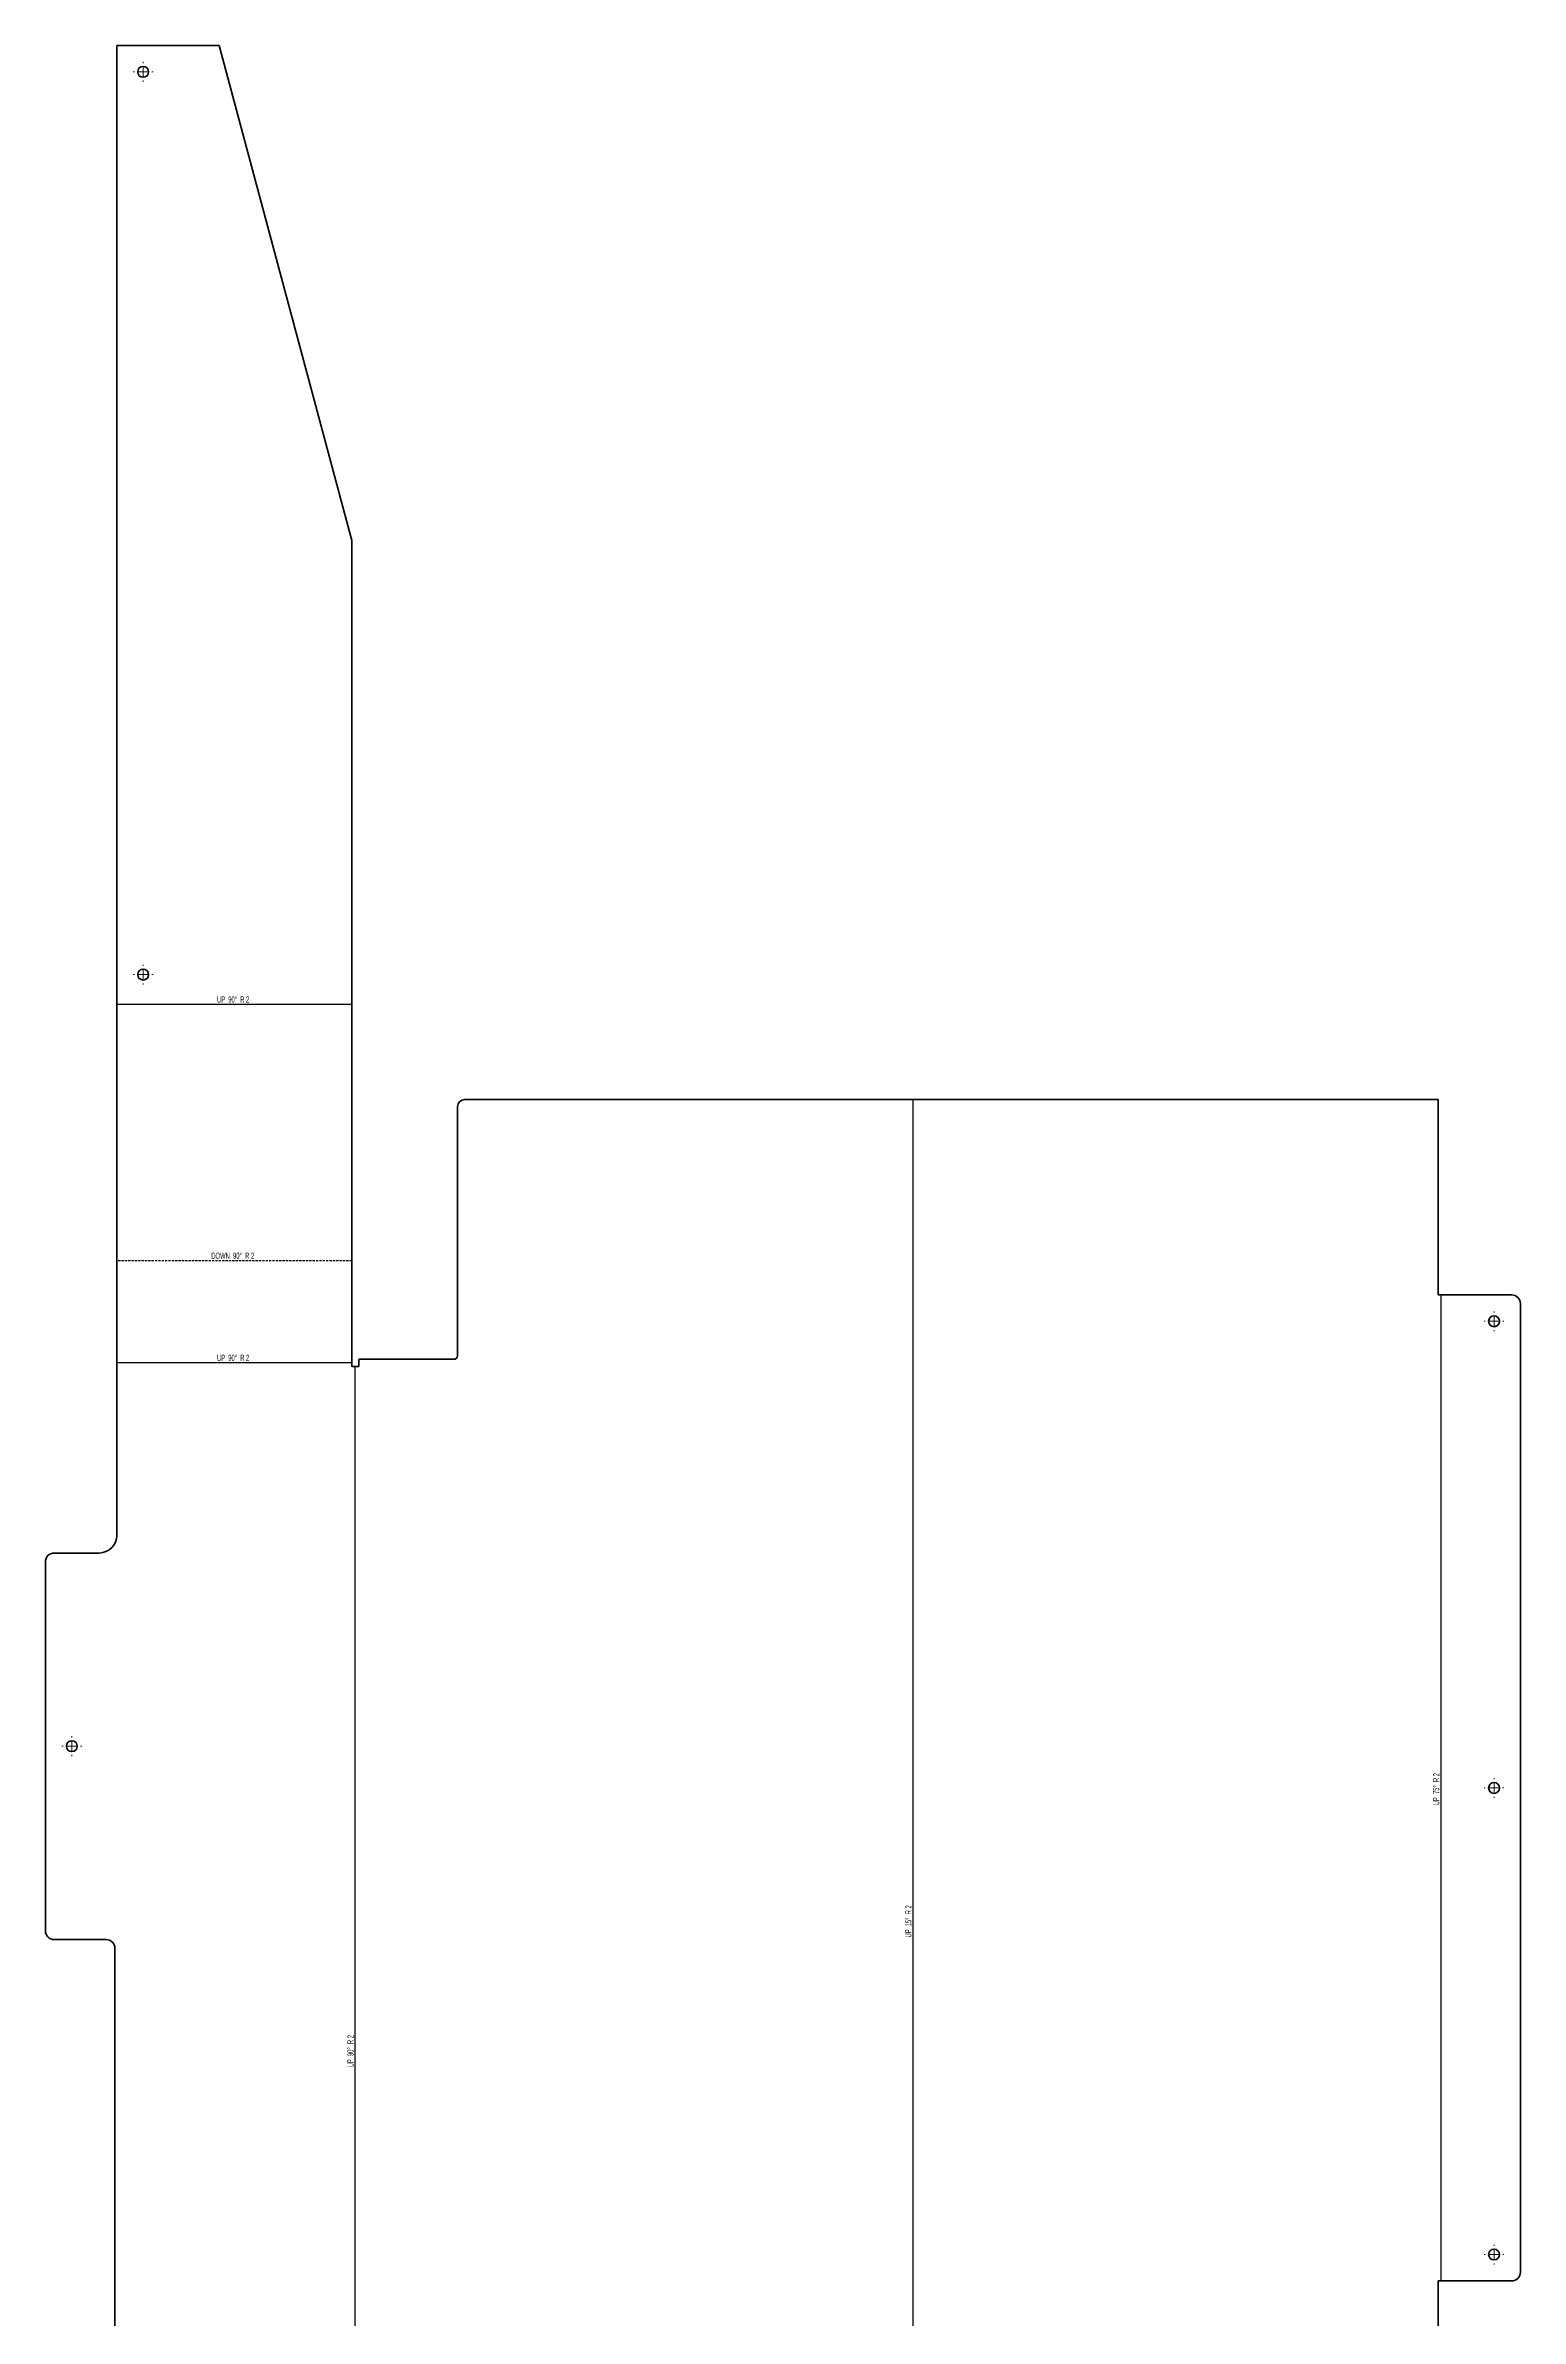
# Model space of a CAD drawing. Header units: millimetres. Extents: x -2661 to -484, y -990 to 1144.
# Drawn here: x -1322 to -484, y -147 to 1144 of the extents above; entities that cross this region are included whole.
import ezdxf

# ---------------------------------------------------------------- set-up
doc = ezdxf.new("R2010")
doc.units = ezdxf.units.MM
doc.linetypes.add('HIDDEN', pattern=[1.905, 1.27, -0.635])
doc.styles.add('SLDTEXTSTYLE1', font='TXT', dxfattribs={"width": 0.56125})
doc.styles.add('SLDTEXTSTYLE2', font='TXT', dxfattribs={"width": 0.5675})

# ---------------------------------------------------------------- blocks, each defined once
blk = doc.blocks.new('SW_CENTERMARKSYMBOL_0')
at = {"color": 0, "linetype": 'Continuous', "lineweight": 18}
for p, q in [((-5, 0), (-5.6, 0)), ((0, 0), (-2.5, 0)), ((0, 5), (0, 5.6)), ((0, 0), (0, 2.5)), ((0, 0), (0, -2.5)), ((0, 0), (2.5, 0)), ((5, 0), (5.6, 0)), ((0, -5), (0, -5.6))]:
    blk.add_line(p, q, dxfattribs=at)
blk = doc.blocks.new('SW_CENTERMARKSYMBOL_1')
at = {"color": 0, "linetype": 'Continuous', "lineweight": 18}
for p, q in [((-5, 0), (-5.6, 0)), ((0, 0), (-2.5, 0)), ((0, 5), (0, 5.6)), ((0, 0), (0, 2.5)), ((0, 0), (0, -2.5)), ((0, 0), (2.5, 0)), ((5, 0), (5.6, 0)), ((0, -5), (0, -5.6))]:
    blk.add_line(p, q, dxfattribs=at)
blk = doc.blocks.new('SW_CENTERMARKSYMBOL_2')
at = {"color": 0, "linetype": 'Continuous', "lineweight": 18}
for p, q in [((-5, 0), (-5.6, 0)), ((0, 0), (-2.5, 0)), ((0, 5), (0, 5.6)), ((0, 0), (0, 2.5)), ((0, 0), (0, -2.5)), ((0, 0), (2.5, 0)), ((5, 0), (5.6, 0)), ((0, -5), (0, -5.6))]:
    blk.add_line(p, q, dxfattribs=at)
blk = doc.blocks.new('SW_CENTERMARKSYMBOL_6')
at = {"color": 0, "linetype": 'Continuous', "lineweight": 18}
for p, q in [((-5, 0), (-5.6, 0)), ((0, 0), (-2.5, 0)), ((0, 5), (0, 5.6)), ((0, 0), (0, 2.5)), ((0, 0), (0, -2.5)), ((0, 0), (2.5, 0)), ((5, 0), (5.6, 0)), ((0, -5), (0, -5.6))]:
    blk.add_line(p, q, dxfattribs=at)
blk = doc.blocks.new('SW_CENTERMARKSYMBOL_7')
at = {"color": 0, "linetype": 'Continuous', "lineweight": 18}
for p, q in [((-5, 0), (-5.6, 0)), ((0, 0), (-2.5, 0)), ((0, 5), (0, 5.6)), ((0, 0), (0, 2.5)), ((0, 0), (0, -2.5)), ((0, 0), (2.5, 0)), ((5, 0), (5.6, 0)), ((0, -5), (0, -5.6))]:
    blk.add_line(p, q, dxfattribs=at)
blk = doc.blocks.new('SW_CENTERMARKSYMBOL_8')
at = {"color": 0, "linetype": 'Continuous', "lineweight": 18}
for p, q in [((-5, 0), (-5.6, 0)), ((0, 0), (-2.5, 0)), ((0, 5), (0, 5.6)), ((0, 0), (0, 2.5)), ((0, 0), (0, -2.5)), ((0, 0), (2.5, 0)), ((5, 0), (5.6, 0)), ((0, -5), (0, -5.6))]:
    blk.add_line(p, q, dxfattribs=at)

msp = doc.modelspace()

# ---------------------------------------------------------------- linework, layer by layer
at = {"color": 7, "linetype": 'Continuous', "lineweight": 35}
for p, q in [((-1281.4, 1143.6), (-1281.4, 297.4)), ((-1281.4, 1143.6), (-1223.2, 1143.6)), ((-1223.2, 1143.6), (-1147.9, 862.4)), ((-1147.9, 862.4), (-1147.9, 393.4)), ((-1083.9, 544.9), (-531, 544.9)), ((-531, 544.9), (-531, 434)), ((-1087.9, 540.9), (-1087.9, 399.4)), ((-531, 434), (-489.2, 434)), ((-484.2, 429), (-484.2, -121)), ((-1147.9, 393.4), (-1143.9, 393.4)), ((-1143.9, 393.4), (-1143.9, 397.4)), ((-1089.9, 397.4), (-1143.9, 397.4)), ((-1291.4, 287.4), (-1316.9, 287.4)), ((-1321.9, 282.4), (-1321.9, 72.9)), ((-1287.4, 67.9), (-1316.9, 67.9)), ((-1282.4, -390.1), (-1282.4, 62.9)), ((-489.2, -126), (-531, -126)), ((-531, -126), (-531, -387.1))]:
    msp.add_line(p, q, dxfattribs=at)
at = {"color": 7, "linetype": 'Continuous'}
for p, q in [((-1147.9, 598.9), (-1281.4, 598.9)), ((-829, -387.1), (-829, 544.9)), ((-529.3, -126), (-529.3, 434)), ((-1147.9, 395.4), (-1281.4, 395.4)), ((-1145.9, -383.1), (-1145.9, 393.4))]:
    msp.add_line(p, q, dxfattribs=at)
at = {"color": 7, "linetype": 'HIDDEN'}
msp.add_line((-1147.9, 453.4), (-1281.4, 453.4), dxfattribs=at)
at = {"color": 7, "linetype": 'Continuous', "lineweight": 35}
for centre in [(-1266.4, 1128.6), (-1266.4, 615.9), (-499.2, 419), (-1306.9, 177.7), (-499.2, 154), (-499.2, -111)]:
    msp.add_circle(centre, 3.1, dxfattribs=at)
for centre, radius, start, end in [((-1083.9, 540.9), 4, 90, 180), ((-489.2, 429), 5, 0, 90), ((-1089.9, 399.4), 2, 270, 0), ((-1291.4, 297.4), 10, 270, 0), ((-1316.9, 282.4), 5, 90, 180), ((-1316.9, 72.9), 5, 180, 270), ((-1287.4, 62.9), 5, 0, 90), ((-489.2, -121), 5, 270, 0)]:
    msp.add_arc(centre, radius, start, end, dxfattribs=at)

# ---------------------------------------------------------------- block references
at = {"color": 7, "linetype": 'Continuous', "lineweight": 0}
for name, p in [('SW_CENTERMARKSYMBOL_2', (-1266.4, 1128.6)), ('SW_CENTERMARKSYMBOL_1', (-1266.4, 615.9)), ('SW_CENTERMARKSYMBOL_7', (-499.2, 419)), ('SW_CENTERMARKSYMBOL_0', (-1306.9, 177.7)), ('SW_CENTERMARKSYMBOL_6', (-499.2, 154)), ('SW_CENTERMARKSYMBOL_8', (-499.2, -111))]:
    msp.add_blockref(name, p, dxfattribs=at)

# ---------------------------------------------------------------- texts
at = {"color": 7, "linetype": 'Continuous', "lineweight": 0, "char_height": 3.5, "attachment_point": 2}
for s, insert, style in [('UP  90°  R 2', (-1215.3, 603.5), 'SLDTEXTSTYLE1'), ('DOWN  90°  R 2', (-1215.5, 458), 'SLDTEXTSTYLE2'), ('UP  90°  R 2', (-1215.3, 400), 'SLDTEXTSTYLE1')]:
    msp.add_mtext(s, dxfattribs=dict(at, insert=insert, style=style))
at = {"color": 7, "linetype": 'Continuous', "lineweight": 0, "char_height": 3.5, "attachment_point": 2, "rotation": 90, "style": 'SLDTEXTSTYLE1'}
for s, insert in [('UP  75°  R 2', (-533.8, 153.3)), ('UP  15°  R 2', (-833.6, 78.2)), ('UP  90°  R 2', (-1150.4, 4.5))]:
    msp.add_mtext(s, dxfattribs=dict(at, insert=insert))

doc.saveas('drawing.dxf')
